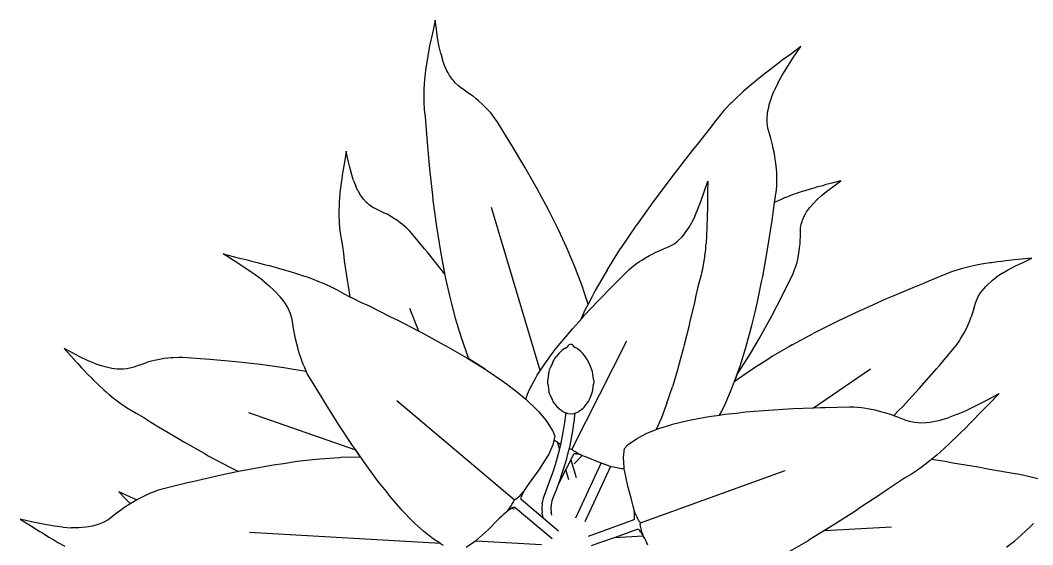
# Model space of a CAD drawing. Header units: metres. Extents: x 244.4 to 340.3, y -4.1 to 64.3.
# Drawn here: x 252.55 to 253.286, y 56.129 to 56.51 of the extents above; entities that cross this region are included whole.
import ezdxf

# ---------------------------------------------------------------- set-up
doc = ezdxf.new("R2010")
doc.units = ezdxf.units.M
doc.layers.add('Edges', color=7, linetype='Continuous')

msp = doc.modelspace()

# ---------------------------------------------------------------- linework, layer by layer
at = {"layer": 'Edges'}
for p, q in [((252.85188, 56.50962), (252.85034, 56.50248)), ((252.8527, 56.50319), (252.85188, 56.50962)), ((252.85034, 56.50248), (252.84909, 56.49702)), ((252.85363, 56.49669), (252.8527, 56.50319)), ((252.84879, 56.49524), (252.84783, 56.49103)), ((252.84909, 56.49702), (252.84879, 56.49524)), ((252.85481, 56.49021), (252.85363, 56.49669)), ((252.84672, 56.48518), (252.84601, 56.48069)), ((252.84733, 56.48796), (252.84672, 56.48518)), ((252.84783, 56.49103), (252.84733, 56.48796)), ((252.85587, 56.48558), (252.85481, 56.49021)), ((252.85587, 56.48558), (252.85721, 56.48095)), ((253.10993, 56.48477), (253.10408, 56.48055)), ((253.11753, 56.49047), (253.10993, 56.48477)), ((253.11277, 56.48345), (253.11753, 56.49047)), ((252.84576, 56.47947), (252.84491, 56.47347)), ((252.84601, 56.48069), (252.84576, 56.47947)), ((252.85844, 56.47753), (252.85721, 56.48095)), ((252.85874, 56.47671), (252.85844, 56.47753)), ((253.10229, 56.47908), (253.0978, 56.47586)), ((253.10408, 56.48055), (253.10229, 56.47908)), ((253.1081, 56.47636), (253.11277, 56.48345)), ((252.84491, 56.47347), (252.8443, 56.46861)), ((252.86044, 56.47295), (252.85874, 56.47671)), ((252.86124, 56.47149), (252.86044, 56.47295)), ((252.86232, 56.4696), (252.86124, 56.47149)), ((253.0918, 56.47125), (253.08734, 56.46762)), ((253.09472, 56.47336), (253.0918, 56.47125)), ((253.0978, 56.47586), (253.09472, 56.47336)), ((253.10372, 56.46917), (253.1081, 56.47636)), ((252.84383, 56.46343), (252.84365, 56.45937)), ((252.84414, 56.46636), (252.84383, 56.46343)), ((252.8443, 56.46861), (252.84414, 56.46636)), ((252.86437, 56.46661), (252.86232, 56.4696)), ((252.86505, 56.46579), (252.86437, 56.46661)), ((252.86656, 56.46407), (252.86505, 56.46579)), ((252.8689, 56.46191), (252.86656, 56.46407)), ((253.08608, 56.46669), (253.08026, 56.46182)), ((253.08734, 56.46762), (253.08608, 56.46669)), ((253.10082, 56.46391), (253.09821, 56.45846)), ((253.10082, 56.46391), (253.10372, 56.46917)), ((252.84357, 56.45838), (252.8435, 56.45356)), ((252.84365, 56.45937), (252.84357, 56.45838)), ((252.87055, 56.46066), (252.8689, 56.46191)), ((252.874, 56.45841), (252.87055, 56.46066)), ((252.874, 56.45841), (252.8791, 56.4547)), ((253.07362, 56.45594), (253.07091, 56.45353)), ((253.07564, 56.45787), (253.07362, 56.45594)), ((253.08026, 56.46182), (253.07564, 56.45787)), ((253.09652, 56.45424), (253.09821, 56.45846)), ((252.8435, 56.45356), (252.84354, 56.45256)), ((252.84354, 56.45256), (252.84361, 56.44896)), ((252.84361, 56.44896), (252.84385, 56.44596)), ((252.88151, 56.45278), (252.8791, 56.4547)), ((252.88329, 56.45121), (252.88151, 56.45278)), ((252.88602, 56.44879), (252.88329, 56.45121)), ((252.88847, 56.44632), (252.88602, 56.44879)), ((253.0665, 56.44919), (253.06248, 56.44495)), ((253.06738, 56.45002), (253.0665, 56.44919)), ((253.07091, 56.45353), (253.06738, 56.45002)), ((253.09417, 56.44635), (253.09462, 56.44836)), ((253.09462, 56.44836), (253.09613, 56.45323)), ((253.09613, 56.45323), (253.09652, 56.45424)), ((252.84385, 56.44596), (252.84394, 56.44452)), ((252.84394, 56.44452), (252.84448, 56.43957)), ((252.8901, 56.44465), (252.88847, 56.44632)), ((252.89196, 56.44255), (252.8901, 56.44465)), ((252.8929, 56.44137), (252.89196, 56.44255)), ((252.89529, 56.43831), (252.8929, 56.44137)), ((253.05885, 56.4408), (253.05664, 56.43796)), ((253.0617, 56.44403), (253.05885, 56.4408)), ((253.06248, 56.44495), (253.0617, 56.44403)), ((253.09313, 56.43933), (253.09363, 56.44374)), ((253.09363, 56.44374), (253.09417, 56.44635)), ((252.84448, 56.43957), (252.84506, 56.4333)), ((252.84506, 56.4333), (252.84555, 56.42716)), ((252.89678, 56.43612), (252.89529, 56.43831)), ((252.90557, 56.42195), (252.89678, 56.43612)), ((253.05557, 56.43664), (253.05208, 56.43191)), ((253.05664, 56.43796), (253.05557, 56.43664)), ((253.0931, 56.43803), (253.09313, 56.43933)), ((253.09314, 56.43524), (253.0931, 56.43803)), ((253.0936, 56.43137), (253.09314, 56.43524)), ((252.84555, 56.42716), (252.84597, 56.42077)), ((253.04763, 56.42609), (253.04323, 56.42056)), ((253.05208, 56.43191), (253.04763, 56.42609)), ((253.09417, 56.42889), (253.0936, 56.43137)), ((253.09564, 56.42406), (253.09417, 56.42889)), ((252.84597, 56.42077), (252.8475, 56.40453)), ((252.90732, 56.41921), (252.90557, 56.42195)), ((252.91707, 56.40287), (252.90732, 56.41921)), ((253.04323, 56.42056), (253.03861, 56.41496)), ((253.09685, 56.41921), (253.09564, 56.42406)), ((253.09752, 56.41662), (253.09685, 56.41921)), ((252.78729, 56.41448), (252.78618, 56.40781)), ((252.78847, 56.40873), (252.78729, 56.41448)), ((253.03861, 56.41496), (253.02731, 56.40035)), ((253.09828, 56.41298), (253.09752, 56.41662)), ((253.09872, 56.41017), (253.09828, 56.41298)), ((252.78618, 56.40781), (252.78525, 56.40273)), ((252.78974, 56.40297), (252.78847, 56.40873)), ((252.8475, 56.40453), (252.84792, 56.39936)), ((253.09941, 56.40586), (253.09872, 56.41017)), ((253.0998, 56.40177), (253.09941, 56.40586)), ((252.78435, 56.39717), (252.78401, 56.39435)), ((252.78506, 56.40108), (252.78435, 56.39717)), ((252.78525, 56.40273), (252.78506, 56.40108)), ((252.79126, 56.39727), (252.78974, 56.40297)), ((252.79254, 56.39325), (252.79126, 56.39727)), ((252.84792, 56.39936), (252.84981, 56.38263)), ((252.92598, 56.38722), (252.91707, 56.40287)), ((253.02731, 56.40035), (253.02369, 56.39582)), ((253.10004, 56.39905), (253.0998, 56.40177)), ((253.10016, 56.39578), (253.10004, 56.39905)), ((252.78356, 56.39178), (252.7831, 56.38766)), ((252.78401, 56.39435), (252.78356, 56.39178)), ((252.79254, 56.39325), (252.7941, 56.38927)), ((252.79549, 56.38636), (252.7941, 56.38927)), ((253.02369, 56.39582), (253.01246, 56.38074)), ((253.04754, 56.3857), (253.04992, 56.39274)), ((253.04992, 56.39274), (253.04974, 56.38458)), ((253.09975, 56.38657), (253.10004, 56.38957)), ((253.10004, 56.38957), (253.10014, 56.39402)), ((253.10014, 56.39402), (253.10016, 56.39578)), ((253.13348, 56.38951), (253.12962, 56.38857)), ((253.13506, 56.39001), (253.13348, 56.38951)), ((253.14008, 56.39123), (253.13506, 56.39001)), ((253.13712, 56.38601), (253.14186, 56.38952)), ((253.14662, 56.39294), (253.14008, 56.39123)), ((253.14186, 56.38952), (253.14662, 56.39294)), ((252.78291, 56.38653), (252.78239, 56.38107)), ((252.7831, 56.38766), (252.78291, 56.38653)), ((252.79583, 56.38567), (252.79549, 56.38636)), ((252.79768, 56.38253), (252.79583, 56.38567)), ((252.79854, 56.38132), (252.79768, 56.38253)), ((252.84981, 56.38263), (252.85018, 56.37908)), ((252.92764, 56.38406), (252.92598, 56.38722)), ((252.9341, 56.37206), (252.92764, 56.38406)), ((253.04511, 56.37875), (253.04754, 56.3857)), ((253.04974, 56.38458), (253.04973, 56.37845)), ((253.09843, 56.37724), (253.09975, 56.38657)), ((253.10808, 56.38152), (253.10561, 56.38058)), ((253.10995, 56.3823), (253.10808, 56.38152)), ((253.11412, 56.38377), (253.10995, 56.3823)), ((253.11933, 56.38553), (253.11412, 56.38377)), ((253.12043, 56.38582), (253.11933, 56.38553)), ((253.12438, 56.38708), (253.12043, 56.38582)), ((253.12691, 56.38772), (253.12438, 56.38708)), ((253.12962, 56.38857), (253.12691, 56.38772)), ((253.12939, 56.37948), (253.13254, 56.3823)), ((253.13254, 56.3823), (253.13712, 56.38601)), ((252.78199, 56.37463), (252.78183, 56.37199)), ((252.78203, 56.37666), (252.78199, 56.37463)), ((252.78239, 56.38107), (252.78203, 56.37666)), ((252.79969, 56.37977), (252.79854, 56.38132)), ((252.80186, 56.37738), (252.79969, 56.37977)), ((252.80256, 56.37673), (252.80186, 56.37738)), ((252.80413, 56.3754), (252.80256, 56.37673)), ((252.80653, 56.37378), (252.80413, 56.3754)), ((252.85018, 56.37908), (252.85254, 56.36153)), ((253.01006, 56.37762), (252.99877, 56.36176)), ((253.01246, 56.38074), (253.01006, 56.37762)), ((253.04251, 56.37201), (253.04511, 56.37875)), ((253.04973, 56.37845), (253.04961, 56.37647)), ((253.04961, 56.37647), (253.04964, 56.37182)), ((253.09709, 56.36781), (253.09843, 56.37724)), ((253.10149, 56.37875), (253.09843, 56.37724)), ((253.10231, 56.37908), (253.10149, 56.37875)), ((253.10561, 56.38058), (253.10231, 56.37908)), ((253.1243, 56.37398), (253.12639, 56.37644)), ((253.12939, 56.37948), (253.12639, 56.37644)), ((252.78185, 56.36837), (252.78182, 56.36748)), ((252.78182, 56.36748), (252.78198, 56.3632)), ((252.78183, 56.37199), (252.78185, 56.36837)), ((252.80821, 56.37289), (252.80653, 56.37378)), ((252.81171, 56.37134), (252.80821, 56.37289)), ((252.81507, 56.36964), (252.81171, 56.37134)), ((252.81688, 56.36873), (252.81507, 56.36964)), ((252.81933, 56.36734), (252.81688, 56.36873)), ((252.82115, 56.36619), (252.81933, 56.36734)), ((252.92818, 56.25523), (252.89268, 56.37357)), ((252.93722, 56.36574), (252.9341, 56.37206)), ((253.04049, 56.36733), (253.03823, 56.36278)), ((253.04049, 56.36733), (253.04251, 56.37201)), ((253.04964, 56.37182), (253.04947, 56.36847)), ((253.04947, 56.36847), (253.0495, 56.36547)), ((253.09665, 56.36418), (253.09709, 56.36781)), ((253.1187, 56.3645), (253.12001, 56.36745)), ((253.12001, 56.36745), (253.12095, 56.36914)), ((253.12095, 56.36914), (253.1217, 56.37041)), ((253.1217, 56.37041), (253.12381, 56.37339)), ((253.12381, 56.37339), (253.1243, 56.37398)), ((252.78198, 56.3632), (252.78206, 56.36232)), ((252.78206, 56.36232), (252.7823, 56.35916)), ((252.82394, 56.36442), (252.82115, 56.36619)), ((252.82644, 56.36259), (252.82394, 56.36442)), ((252.82811, 56.36134), (252.82644, 56.36259)), ((252.83002, 56.35975), (252.82811, 56.36134)), ((252.831, 56.35885), (252.83002, 56.35975)), ((252.85254, 56.36153), (252.85275, 56.35987)), ((252.85275, 56.35987), (252.85565, 56.34171)), ((252.94144, 56.35738), (252.93722, 56.36574)), ((252.9977, 56.3603), (252.98659, 56.34381)), ((252.99877, 56.36176), (252.9977, 56.3603)), ((253.03588, 56.3587), (253.03633, 56.35947)), ((253.03633, 56.35947), (253.03823, 56.36278)), ((253.04928, 56.35936), (253.04893, 56.35308)), ((253.0495, 56.36547), (253.04927, 56.36066)), ((253.04927, 56.36066), (253.04928, 56.35936)), ((253.09333, 56.3431), (253.09665, 56.36418)), ((253.11733, 56.35877), (253.11783, 56.36162)), ((253.11783, 56.36162), (253.1184, 56.36359)), ((253.1184, 56.36359), (253.1187, 56.3645)), ((252.7823, 56.35916), (252.78268, 56.35655)), ((252.78268, 56.35655), (252.78283, 56.3553)), ((252.78283, 56.3553), (252.78358, 56.35101)), ((252.83346, 56.35651), (252.831, 56.35885)), ((252.83501, 56.3548), (252.83346, 56.35651)), ((252.84419, 56.34367), (252.83501, 56.3548)), ((252.94578, 56.3479), (252.94144, 56.35738)), ((253.02851, 56.34966), (253.03105, 56.35223)), ((253.03105, 56.35223), (253.03245, 56.35389)), ((253.03245, 56.35389), (253.03351, 56.35522)), ((253.03351, 56.35522), (253.03588, 56.3587)), ((253.04893, 56.35308), (253.04863, 56.3481)), ((253.11703, 56.34928), (253.11721, 56.35304)), ((253.1172, 56.35686), (253.11733, 56.35877)), ((253.11721, 56.35304), (253.1172, 56.35686)), ((252.78358, 56.35101), (252.78442, 56.34561)), ((252.78442, 56.34561), (252.78516, 56.34033)), ((252.94801, 56.34314), (252.94578, 56.3479)), ((253.01774, 56.34363), (253.02146, 56.34508)), ((253.02146, 56.34508), (253.02329, 56.34596)), ((253.02329, 56.34596), (253.02593, 56.34761)), ((253.02593, 56.34761), (253.0277, 56.34898)), ((253.0277, 56.34898), (253.02851, 56.34966)), ((253.04837, 56.34582), (253.04815, 56.34288)), ((253.04863, 56.3481), (253.04837, 56.34582)), ((253.11668, 56.34445), (253.11694, 56.34725)), ((253.11694, 56.34725), (253.11703, 56.34928)), ((252.70572, 56.335), (252.69771, 56.34)), ((252.69771, 56.34), (252.70774, 56.33739)), ((252.70774, 56.33739), (252.71532, 56.33559)), ((252.78516, 56.34033), (252.78583, 56.33484)), ((252.84602, 56.34153), (252.84419, 56.34367)), ((252.85621, 56.3287), (252.84602, 56.34153)), ((252.85565, 56.34171), (252.85886, 56.32465)), ((252.85565, 56.34171), (252.85872, 56.3254)), ((252.95328, 56.33056), (252.94801, 56.34314)), ((252.97675, 56.3282), (252.98659, 56.34381)), ((253.00468, 56.33722), (253.00765, 56.33882)), ((253.00765, 56.33882), (253.0096, 56.33989)), ((253.0096, 56.33989), (253.01222, 56.34118)), ((253.01222, 56.34118), (253.01414, 56.34201)), ((253.01414, 56.34201), (253.01774, 56.34363)), ((253.04753, 56.33791), (253.04681, 56.33327)), ((253.04762, 56.33887), (253.04753, 56.33791)), ((253.04815, 56.34288), (253.04762, 56.33887)), ((253.08985, 56.32352), (253.09333, 56.3431)), ((253.11524, 56.33601), (253.11589, 56.33905)), ((253.11589, 56.33905), (253.11637, 56.34232)), ((253.11637, 56.34232), (253.11668, 56.34445)), ((252.71359, 56.32997), (252.70572, 56.335)), ((252.72117, 56.32478), (252.71359, 56.32997)), ((252.71532, 56.33559), (252.71773, 56.33487)), ((252.71773, 56.33487), (252.72348, 56.33355)), ((252.72348, 56.33355), (252.72757, 56.33236)), ((252.72757, 56.33236), (252.7313, 56.33151)), ((252.7313, 56.33151), (252.73717, 56.32982)), ((252.78583, 56.33484), (252.78798, 56.32096)), ((252.9538, 56.32934), (252.95328, 56.33056)), ((252.99286, 56.32865), (252.99452, 56.33016)), ((252.99452, 56.33016), (252.99818, 56.33302)), ((252.99818, 56.33302), (253.00022, 56.33444)), ((253.00022, 56.33444), (253.00199, 56.33554)), ((253.00199, 56.33554), (253.00468, 56.33722)), ((253.04661, 56.33232), (253.04599, 56.32896)), ((253.04681, 56.33327), (253.04661, 56.33232)), ((253.11256, 56.32712), (253.11369, 56.33033)), ((253.11369, 56.33033), (253.11411, 56.33159)), ((253.11411, 56.33159), (253.11479, 56.33399)), ((253.11479, 56.33399), (253.11524, 56.33601)), ((253.23892, 56.33042), (253.235, 56.32937)), ((253.24181, 56.33102), (253.23892, 56.33042)), ((253.244, 56.33156), (253.24181, 56.33102)), ((253.24882, 56.33245), (253.244, 56.33156)), ((253.25478, 56.33346), (253.24882, 56.33245)), ((253.25603, 56.3336), (253.25478, 56.33346)), ((253.26052, 56.33429), (253.25603, 56.3336)), ((253.26336, 56.33455), (253.26052, 56.33429)), ((253.26643, 56.335), (253.26336, 56.33455)), ((253.27073, 56.33537), (253.26643, 56.335)), ((253.26777, 56.32811), (253.27359, 56.3312)), ((253.27252, 56.33563), (253.27073, 56.33537)), ((253.2781, 56.3361), (253.27252, 56.33563)), ((253.27359, 56.3312), (253.27949, 56.33406)), ((253.28537, 56.3368), (253.2781, 56.3361)), ((253.27949, 56.33406), (253.28537, 56.3368)), ((252.72636, 56.32093), (252.72117, 56.32478)), ((252.73717, 56.32982), (252.73878, 56.32945)), ((252.73878, 56.32945), (252.74644, 56.32719)), ((252.74644, 56.32719), (252.75251, 56.32536)), ((252.75251, 56.32536), (252.75525, 56.32437)), ((252.75525, 56.32437), (252.75881, 56.32325)), ((252.75881, 56.32325), (252.76362, 56.32142)), ((252.85872, 56.3254), (252.85621, 56.3287)), ((252.85886, 56.32465), (252.85945, 56.322)), ((252.95878, 56.3161), (252.9538, 56.32934)), ((252.97532, 56.3257), (252.96812, 56.31332)), ((252.97675, 56.3282), (252.97532, 56.3257)), ((252.98293, 56.31869), (252.99286, 56.32865)), ((253.045, 56.3249), (253.04379, 56.32049)), ((253.04529, 56.3262), (253.045, 56.3249)), ((253.04599, 56.32896), (253.04529, 56.3262)), ((253.08901, 56.31968), (253.08985, 56.32352)), ((253.10522, 56.31209), (253.11163, 56.32502)), ((253.11163, 56.32502), (253.11256, 56.32712)), ((253.22094, 56.32457), (253.21639, 56.32256)), ((253.22229, 56.32509), (253.22094, 56.32457)), ((253.22507, 56.32623), (253.22229, 56.32509)), ((253.22848, 56.3274), (253.22507, 56.32623)), ((253.22942, 56.32774), (253.22848, 56.3274)), ((253.23403, 56.32913), (253.22942, 56.32774)), ((253.235, 56.32937), (253.23403, 56.32913)), ((253.2568, 56.32079), (253.25968, 56.32301)), ((253.26368, 56.32569), (253.25968, 56.32301)), ((253.26368, 56.32569), (253.26777, 56.32811)), ((252.72636, 56.32093), (252.73133, 56.3168)), ((252.73486, 56.31349), (252.73133, 56.3168)), ((252.76362, 56.32142), (252.76478, 56.32103)), ((252.76478, 56.32103), (252.77031, 56.31879)), ((252.77031, 56.31879), (252.77142, 56.31826)), ((252.77142, 56.31826), (252.77539, 56.31651)), ((252.77539, 56.31651), (252.7786, 56.31484)), ((252.78798, 56.32096), (252.7886, 56.31655)), ((252.7886, 56.31655), (252.78996, 56.30885)), ((252.85945, 56.322), (252.86242, 56.30856)), ((252.95955, 56.31374), (252.95878, 56.3161)), ((252.97014, 56.30571), (252.981, 56.31685)), ((252.981, 56.31685), (252.98293, 56.31869)), ((253.04379, 56.32049), (253.04241, 56.31503)), ((253.08609, 56.30516), (253.08901, 56.31968)), ((253.19894, 56.31542), (253.18393, 56.30903)), ((253.20489, 56.31776), (253.19894, 56.31542)), ((253.21059, 56.32009), (253.20489, 56.31776)), ((253.21639, 56.32256), (253.21059, 56.32009)), ((253.25042, 56.31469), (253.25189, 56.31629)), ((253.25189, 56.31629), (253.25304, 56.3175)), ((253.25304, 56.3175), (253.25611, 56.32026)), ((253.25611, 56.32026), (253.2568, 56.32079)), ((252.73568, 56.31271), (252.73486, 56.31349)), ((252.73928, 56.30875), (252.73568, 56.31271)), ((252.74062, 56.30706), (252.73928, 56.30875)), ((252.7786, 56.31484), (252.78012, 56.3141)), ((252.78012, 56.3141), (252.78522, 56.31131)), ((252.78522, 56.31131), (252.78996, 56.30885)), ((252.78996, 56.30885), (252.79156, 56.30801)), ((252.79156, 56.30801), (252.79764, 56.30504)), ((252.86242, 56.30856), (252.86369, 56.30368)), ((252.96293, 56.30344), (252.95955, 56.31374)), ((252.96569, 56.30868), (252.96293, 56.30344)), ((252.96812, 56.31332), (252.96569, 56.30868)), ((253.04123, 56.30983), (253.04016, 56.30456)), ((253.04241, 56.31503), (253.04123, 56.30983)), ((253.09646, 56.295), (253.10402, 56.30955)), ((253.10402, 56.30955), (253.10522, 56.31209)), ((253.18393, 56.30903), (253.17913, 56.30705)), ((253.24509, 56.30608), (253.24645, 56.30897)), ((253.24645, 56.30897), (253.24762, 56.31093)), ((253.24762, 56.31093), (253.24819, 56.31182)), ((253.24819, 56.31182), (253.25042, 56.31469)), ((252.74227, 56.30484), (252.74062, 56.30706)), ((252.7447, 56.30095), (252.74227, 56.30484)), ((252.7453, 56.29975), (252.7447, 56.30095)), ((252.79764, 56.30504), (252.80384, 56.30218)), ((252.80384, 56.30218), (252.81936, 56.29439)), ((252.86369, 56.30368), (252.86635, 56.29342)), ((252.96038, 56.29539), (252.97014, 56.30571)), ((252.96293, 56.30344), (252.96067, 56.29913)), ((253.04016, 56.30456), (253.037, 56.29126)), ((253.08427, 56.29775), (253.08609, 56.30516)), ((253.17913, 56.30705), (253.16377, 56.30016)), ((253.24331, 56.30015), (253.24441, 56.30413)), ((253.24441, 56.30413), (253.24509, 56.30608)), ((252.74648, 56.29717), (252.7453, 56.29975)), ((252.74774, 56.29342), (252.74648, 56.29717)), ((252.7483, 56.2909), (252.74774, 56.29342)), ((252.81936, 56.29439), (252.8242, 56.29209)), ((252.84006, 56.28384), (252.83342, 56.30025)), ((252.86635, 56.29342), (252.87064, 56.2792)), ((252.95159, 56.28563), (252.95855, 56.29327)), ((252.96067, 56.29913), (252.95733, 56.29194)), ((252.95855, 56.29327), (252.96038, 56.29539)), ((253.08203, 56.28801), (253.08427, 56.29775)), ((253.08906, 56.28149), (253.09646, 56.295)), ((253.16049, 56.29873), (253.14449, 56.29114)), ((253.16377, 56.30016), (253.16049, 56.29873)), ((253.24023, 56.29129), (253.24133, 56.29417)), ((253.24331, 56.30015), (253.24133, 56.29417)), ((252.74901, 56.28588), (252.7483, 56.2909)), ((252.74996, 56.28095), (252.74901, 56.28588)), ((252.8242, 56.29209), (252.83959, 56.28407)), ((253.03612, 56.28713), (253.03276, 56.27389)), ((253.037, 56.29126), (253.03612, 56.28713)), ((253.07906, 56.27733), (253.08203, 56.28801)), ((253.14298, 56.29044), (253.12656, 56.28216)), ((253.14449, 56.29114), (253.14298, 56.29044)), ((253.2362, 56.2827), (253.2378, 56.28578)), ((253.2378, 56.28578), (253.23928, 56.28912)), ((253.23928, 56.28912), (253.24023, 56.29129)), ((252.75043, 56.27834), (252.74996, 56.28095)), ((252.83959, 56.28407), (252.84006, 56.28384)), ((252.84006, 56.28384), (252.84278, 56.28249)), ((252.84278, 56.28249), (252.85822, 56.27406)), ((252.87064, 56.2792), (252.87378, 56.27022)), ((252.94376, 56.27641), (252.94821, 56.28154)), ((252.94821, 56.28154), (252.95159, 56.28563)), ((253.08167, 56.26887), (253.08749, 56.27888)), ((253.08749, 56.27888), (253.08906, 56.28149)), ((253.11128, 56.27392), (253.12656, 56.28216)), ((253.23366, 56.27823), (253.2351, 56.28064)), ((253.2351, 56.28064), (253.2362, 56.2827)), ((252.58797, 56.26829), (252.58228, 56.2714)), ((252.58228, 56.2714), (252.58716, 56.26596)), ((252.75125, 56.27473), (252.75043, 56.27834)), ((252.752, 56.272), (252.75125, 56.27473)), ((252.75311, 56.26787), (252.752, 56.272)), ((252.85822, 56.27406), (252.85964, 56.27332)), ((252.85964, 56.27332), (252.87483, 56.26455)), ((252.93915, 56.27049), (252.94376, 56.27641)), ((252.94579, 56.27122), (252.9439, 56.26981)), ((252.94579, 56.27122), (252.94641, 56.27161)), ((252.94641, 56.27161), (252.94709, 56.27191)), ((252.94754, 56.27212), (252.94703, 56.27169)), ((252.94709, 56.27191), (252.94754, 56.27212)), ((252.94754, 56.27212), (252.94756, 56.27213)), ((252.94756, 56.27213), (252.9476, 56.27217)), ((252.9476, 56.27217), (252.94812, 56.27271)), ((252.9476, 56.27217), (252.94773, 56.27222)), ((252.94773, 56.27222), (252.94762, 56.27208)), ((252.94777, 56.27227), (252.94773, 56.27222)), ((252.94812, 56.27271), (252.94777, 56.27227)), ((252.94777, 56.27227), (252.948, 56.27242)), ((252.94812, 56.27271), (252.94819, 56.2728)), ((252.94819, 56.2728), (252.94869, 56.27356)), ((252.94858, 56.2733), (252.94819, 56.2728)), ((252.94869, 56.27356), (252.949, 56.27395)), ((252.949, 56.27395), (252.94939, 56.27424)), ((252.94939, 56.27424), (252.94985, 56.27443)), ((252.94985, 56.27443), (252.95034, 56.27449)), ((252.95034, 56.27449), (252.95084, 56.27443)), ((252.95084, 56.27443), (252.9513, 56.27424)), ((252.9513, 56.27424), (252.95169, 56.27395)), ((252.95131, 56.19833), (252.9911, 56.27676)), ((252.95169, 56.27395), (252.952, 56.27356)), ((252.9525, 56.2728), (252.952, 56.27356)), ((252.95257, 56.27271), (252.9525, 56.2728)), ((252.95309, 56.27217), (252.95257, 56.27271)), ((252.95292, 56.27227), (252.95257, 56.27271)), ((252.95292, 56.27227), (252.95269, 56.27242)), ((252.95296, 56.27222), (252.95292, 56.27227)), ((252.95307, 56.27208), (252.95296, 56.27222)), ((252.95309, 56.27217), (252.95296, 56.27222)), ((252.95313, 56.27213), (252.95309, 56.27217)), ((252.95315, 56.27212), (252.95313, 56.27213)), ((252.9536, 56.27191), (252.95315, 56.27212)), ((252.95366, 56.27169), (252.95315, 56.27212)), ((252.95428, 56.27161), (252.9536, 56.27191)), ((252.9549, 56.27122), (252.95428, 56.27161)), ((252.95679, 56.26981), (252.9549, 56.27122)), ((253.03213, 56.27116), (253.02847, 56.2578)), ((253.03276, 56.27389), (253.03213, 56.27116)), ((253.07335, 56.25848), (253.07765, 56.27202)), ((253.07765, 56.27202), (253.07906, 56.27733)), ((253.10893, 56.27254), (253.09704, 56.26563)), ((253.11128, 56.27392), (253.10893, 56.27254)), ((253.21818, 56.259), (253.229, 56.27168)), ((253.229, 56.27168), (253.23064, 56.27376)), ((253.23064, 56.27376), (253.23283, 56.27697)), ((253.23283, 56.27697), (253.23366, 56.27823)), ((252.58716, 56.26596), (252.59085, 56.26175)), ((252.59378, 56.26524), (252.58797, 56.26829)), ((252.59972, 56.26239), (252.59378, 56.26524)), ((252.65501, 56.26393), (252.65158, 56.26339)), ((252.65732, 56.26426), (252.65501, 56.26393)), ((252.66011, 56.26454), (252.65732, 56.26426)), ((252.66162, 56.26461), (252.66011, 56.26454)), ((252.6655, 56.26475), (252.66162, 56.26461)), ((252.66815, 56.26467), (252.6655, 56.26475)), ((252.68478, 56.26348), (252.66815, 56.26467)), ((252.75441, 56.26405), (252.75311, 56.26787)), ((252.75525, 56.26155), (252.75441, 56.26405)), ((252.87378, 56.27022), (252.87531, 56.2659)), ((252.87483, 56.26455), (252.88829, 56.25621)), ((252.87531, 56.2659), (252.87619, 56.2637)), ((252.88829, 56.25621), (252.87619, 56.2637)), ((252.93143, 56.26013), (252.93687, 56.26769)), ((252.93687, 56.26769), (252.93915, 56.27049)), ((252.93819, 56.26305), (252.93889, 56.26413)), ((252.93889, 56.26413), (252.93966, 56.26516)), ((252.94162, 56.26765), (252.93966, 56.26516)), ((252.94162, 56.26765), (252.94232, 56.26844)), ((252.94232, 56.26844), (252.94307, 56.26916)), ((252.94307, 56.26916), (252.9439, 56.26981)), ((252.95761, 56.26916), (252.95679, 56.26981)), ((252.95837, 56.26844), (252.95761, 56.26916)), ((252.95907, 56.26765), (252.95837, 56.26844)), ((252.96103, 56.26516), (252.95907, 56.26765)), ((252.9618, 56.26413), (252.96103, 56.26516)), ((252.9625, 56.26305), (252.9618, 56.26413)), ((253.07427, 56.25712), (253.07845, 56.26384)), ((253.07845, 56.26384), (253.08167, 56.26887)), ((253.09704, 56.26563), (253.09278, 56.26293)), ((252.59085, 56.26175), (252.59212, 56.26047)), ((252.59212, 56.26047), (252.59497, 56.25722)), ((252.59497, 56.25722), (252.59715, 56.25501)), ((252.60409, 56.26053), (252.59972, 56.26239)), ((252.60409, 56.26053), (252.60862, 56.25891)), ((252.61212, 56.2579), (252.60862, 56.25891)), ((252.61296, 56.25766), (252.61212, 56.2579)), ((252.617, 56.25683), (252.61296, 56.25766)), ((252.61865, 56.25662), (252.617, 56.25683)), ((252.62082, 56.25638), (252.61865, 56.25662)), ((252.62445, 56.2563), (252.62082, 56.25638)), ((252.6255, 56.25636), (252.62445, 56.2563)), ((252.62778, 56.25658), (252.6255, 56.25636)), ((252.63091, 56.2572), (252.62778, 56.25658)), ((252.63289, 56.25782), (252.63091, 56.2572)), ((252.63674, 56.25929), (252.63289, 56.25782)), ((252.63674, 56.25929), (252.64273, 56.26125)), ((252.6457, 56.26207), (252.64273, 56.26125)), ((252.64801, 56.26259), (252.6457, 56.26207)), ((252.65158, 56.26339), (252.64801, 56.26259)), ((252.68803, 56.2633), (252.68478, 56.26348)), ((252.70698, 56.26161), (252.68803, 56.2633)), ((252.72488, 56.25965), (252.70698, 56.26161)), ((252.72841, 56.25914), (252.72488, 56.25965)), ((252.74192, 56.25734), (252.72841, 56.25914)), ((252.74887, 56.25616), (252.74192, 56.25734)), ((252.75641, 56.25861), (252.75525, 56.26155)), ((252.75641, 56.25861), (252.75822, 56.25466)), ((252.92597, 56.25182), (252.93092, 56.25944)), ((252.93092, 56.25944), (252.93143, 56.26013)), ((252.935, 56.25578), (252.93551, 56.25713)), ((252.93704, 56.26074), (252.93551, 56.25713)), ((252.93704, 56.26074), (252.93758, 56.26192)), ((252.93758, 56.26192), (252.93819, 56.26305)), ((252.96311, 56.26192), (252.9625, 56.26305)), ((252.96365, 56.26074), (252.96311, 56.26192)), ((252.96518, 56.25713), (252.96365, 56.26074)), ((252.96569, 56.25578), (252.96518, 56.25713)), ((253.02816, 56.25658), (253.02419, 56.24335)), ((253.02847, 56.2578), (253.02816, 56.25658)), ((253.06799, 56.24365), (253.07295, 56.25718)), ((253.0714, 56.25296), (253.07295, 56.25718)), ((253.0714, 56.25296), (253.07427, 56.25712)), ((253.08381, 56.25729), (253.07157, 56.24887)), ((253.07295, 56.25718), (253.07335, 56.25848)), ((253.09278, 56.26293), (253.08381, 56.25729)), ((253.1268, 56.22824), (253.16817, 56.25657)), ((253.20349, 56.24223), (253.2161, 56.25649)), ((253.2161, 56.25649), (253.21818, 56.259)), ((252.59715, 56.25501), (252.59905, 56.25289)), ((252.59905, 56.25289), (252.60227, 56.24968)), ((252.60227, 56.24968), (252.60312, 56.24876)), ((252.75812, 56.25468), (252.74887, 56.25616)), ((252.75822, 56.25466), (252.75812, 56.25468)), ((252.75887, 56.25324), (252.75822, 56.25466)), ((252.76026, 56.25075), (252.75887, 56.25324)), ((252.76966, 56.23558), (252.76026, 56.25075)), ((252.88829, 56.25621), (252.89033, 56.25481)), ((252.89033, 56.25481), (252.90019, 56.24816)), ((252.92198, 56.24473), (252.92519, 56.25043)), ((252.92519, 56.25043), (252.92597, 56.25182)), ((252.93426, 56.25301), (252.93369, 56.2488)), ((252.93426, 56.25301), (252.93458, 56.25441)), ((252.93458, 56.25441), (252.935, 56.25578)), ((252.96611, 56.25441), (252.96569, 56.25578)), ((252.96643, 56.25301), (252.96611, 56.25441)), ((252.967, 56.2488), (252.96643, 56.25301)), ((253.06927, 56.24714), (253.0714, 56.25296)), ((252.60312, 56.24876), (252.60748, 56.24456)), ((252.60748, 56.24456), (252.61105, 56.24121)), ((252.90019, 56.24816), (252.90366, 56.24554)), ((252.90366, 56.24554), (252.91058, 56.24038)), ((252.92044, 56.24141), (252.92198, 56.24473)), ((252.93361, 56.24704), (252.93369, 56.2488)), ((252.93376, 56.24528), (252.93361, 56.24704)), ((252.93376, 56.24528), (252.93432, 56.2411)), ((252.96637, 56.2411), (252.96693, 56.24528)), ((252.96708, 56.24704), (252.96693, 56.24528)), ((252.967, 56.2488), (252.96708, 56.24704)), ((253.02024, 56.23152), (253.02419, 56.24335)), ((253.06699, 56.24132), (253.06799, 56.24365)), ((253.07157, 56.24887), (253.06927, 56.24714)), ((253.19129, 56.22899), (253.20349, 56.24223)), ((252.61105, 56.24121), (252.61278, 56.23976)), ((252.61278, 56.23976), (252.61498, 56.23779)), ((252.61498, 56.23779), (252.61816, 56.23526)), ((252.61816, 56.23526), (252.61892, 56.23463)), ((252.61892, 56.23463), (252.62278, 56.23174)), ((252.77137, 56.23264), (252.76966, 56.23558)), ((252.91058, 56.24038), (252.91761, 56.23439)), ((252.91761, 56.23439), (252.9189, 56.23805)), ((252.91761, 56.23439), (252.91947, 56.23281)), ((252.9189, 56.23805), (252.92044, 56.24141)), ((252.93467, 56.23943), (252.93432, 56.2411)), ((252.93523, 56.23783), (252.93467, 56.23943)), ((252.93523, 56.23783), (252.93679, 56.23415)), ((252.96389, 56.23415), (252.96546, 56.23783)), ((252.96546, 56.23783), (252.96602, 56.23943)), ((252.96602, 56.23943), (252.96637, 56.2411)), ((253.06273, 56.23133), (253.06699, 56.24132)), ((253.2532, 56.23413), (253.26155, 56.23857)), ((253.26155, 56.23857), (253.25426, 56.23119)), ((252.62278, 56.23174), (252.62361, 56.23118)), ((252.62361, 56.23118), (252.62657, 56.22913)), ((252.62657, 56.22913), (252.62914, 56.22757)), ((252.62914, 56.22757), (252.63036, 56.2268)), ((252.78197, 56.21597), (252.77137, 56.23264)), ((252.90918, 56.16132), (252.82387, 56.23341)), ((252.91947, 56.23281), (252.92464, 56.22773)), ((252.92464, 56.22773), (252.92691, 56.22545)), ((252.93748, 56.23279), (252.93679, 56.23415)), ((252.93836, 56.23155), (252.93748, 56.23279)), ((252.93836, 56.23155), (252.94056, 56.22875)), ((252.94142, 56.22787), (252.94056, 56.22875)), ((252.94142, 56.22787), (252.94404, 56.22592)), ((252.95665, 56.22592), (252.95926, 56.22787)), ((252.95926, 56.22787), (252.96013, 56.22875)), ((252.96013, 56.22875), (252.96233, 56.23155)), ((252.96233, 56.23155), (252.96321, 56.23279)), ((252.96321, 56.23279), (252.96389, 56.23415)), ((253.01953, 56.22971), (253.01623, 56.22095)), ((253.02024, 56.23152), (253.01953, 56.22971)), ((253.06002, 56.2259), (253.06273, 56.23133)), ((253.09399, 56.22657), (253.112, 56.22761)), ((253.112, 56.22761), (253.1268, 56.22824)), ((253.1268, 56.22824), (253.13174, 56.22845)), ((253.13174, 56.22845), (253.13513, 56.22847)), ((253.13513, 56.22847), (253.15298, 56.22903)), ((253.15298, 56.22903), (253.15583, 56.22898)), ((253.15583, 56.22898), (253.16171, 56.22843)), ((253.16171, 56.22843), (253.16483, 56.22797)), ((253.16483, 56.22797), (253.16742, 56.22744)), ((253.16742, 56.22744), (253.17137, 56.22666)), ((253.18879, 56.22645), (253.19129, 56.22899)), ((253.23663, 56.22586), (253.24491, 56.22983)), ((253.24491, 56.22983), (253.2532, 56.23413)), ((253.25426, 56.23119), (253.24892, 56.22553)), ((252.63036, 56.2268), (252.63468, 56.22432)), ((252.63468, 56.22432), (252.6401, 56.22112)), ((252.6401, 56.22112), (252.64536, 56.21792)), ((252.79426, 56.19756), (252.71641, 56.22467)), ((252.92691, 56.22545), (252.9322, 56.21919)), ((252.94476, 56.22542), (252.94404, 56.22592)), ((252.94476, 56.22542), (252.94667, 56.22465)), ((252.94651, 56.22292), (252.94586, 56.21763)), ((252.94667, 56.22465), (252.94651, 56.22292)), ((252.94669, 56.22485), (252.94667, 56.22465)), ((252.94667, 56.22465), (252.94745, 56.22433)), ((252.94788, 56.22419), (252.94745, 56.22433)), ((252.94788, 56.22419), (252.95034, 56.22387)), ((252.95034, 56.22387), (252.95281, 56.22419)), ((252.95318, 56.22286), (252.95253, 56.21756)), ((252.95281, 56.22419), (252.95324, 56.22433)), ((252.95332, 56.22436), (252.95318, 56.22286)), ((252.95324, 56.22433), (252.95332, 56.22436)), ((252.95332, 56.22436), (252.95593, 56.22542)), ((252.95593, 56.22542), (252.95665, 56.22592)), ((253.01623, 56.22095), (253.01484, 56.21781)), ((253.03652, 56.2192), (253.04814, 56.22145)), ((253.04814, 56.22145), (253.05268, 56.22205)), ((253.05268, 56.22205), (253.05854, 56.22296)), ((253.05854, 56.22296), (253.06002, 56.2259)), ((253.05854, 56.22296), (253.0621, 56.22351)), ((253.0621, 56.22351), (253.07068, 56.22438)), ((253.07068, 56.22438), (253.07737, 56.22521)), ((253.07737, 56.22521), (253.09045, 56.22622)), ((253.09045, 56.22622), (253.09399, 56.22657)), ((253.17137, 56.22666), (253.17551, 56.22555)), ((253.17551, 56.22555), (253.17825, 56.22484)), ((253.17825, 56.22484), (253.18178, 56.22375)), ((253.18178, 56.22375), (253.18428, 56.22284)), ((253.18428, 56.22284), (253.18902, 56.2212)), ((253.18505, 56.22258), (253.18879, 56.22645)), ((253.18505, 56.22258), (253.18902, 56.2212)), ((253.18902, 56.2212), (253.19372, 56.21931)), ((253.21892, 56.21933), (253.22001, 56.21965)), ((253.22001, 56.21965), (253.22464, 56.22105)), ((253.2307, 56.2233), (253.22464, 56.22105)), ((253.2307, 56.2233), (253.23663, 56.22586)), ((253.24708, 56.2238), (253.24307, 56.21948)), ((253.24892, 56.22553), (253.24708, 56.2238)), ((252.64536, 56.21792), (252.65078, 56.21451)), ((252.65078, 56.21451), (252.66484, 56.20623)), ((252.79187, 56.2009), (252.78197, 56.21597)), ((252.9322, 56.21919), (252.93328, 56.21772)), ((252.93328, 56.21772), (252.93745, 56.21131)), ((252.94518, 56.21319), (252.94424, 56.20791)), ((252.94586, 56.21763), (252.94518, 56.21319)), ((252.95241, 56.21672), (252.95162, 56.21142)), ((252.95253, 56.21756), (252.95241, 56.21672)), ((253.01006, 56.21147), (253.01438, 56.21319)), ((253.01484, 56.21781), (253.01251, 56.21245)), ((253.01438, 56.21319), (253.02231, 56.21567)), ((253.02231, 56.21567), (253.02424, 56.21628)), ((253.02424, 56.21628), (253.03545, 56.21901)), ((253.03545, 56.21901), (253.03652, 56.2192)), ((253.19372, 56.21931), (253.19618, 56.21853)), ((253.19618, 56.21853), (253.20006, 56.21775)), ((253.20006, 56.21775), (253.20289, 56.21748)), ((253.20289, 56.21748), (253.20423, 56.2174)), ((253.20423, 56.2174), (253.20882, 56.21756)), ((253.20882, 56.21756), (253.21156, 56.21788)), ((253.21156, 56.21788), (253.2137, 56.21819)), ((253.2137, 56.21819), (253.21892, 56.21933)), ((253.2374, 56.21373), (253.233, 56.20948)), ((253.23999, 56.21653), (253.2374, 56.21373)), ((253.24307, 56.21948), (253.23999, 56.21653)), ((252.66484, 56.20623), (252.66927, 56.20354)), ((252.93745, 56.21131), (252.93768, 56.2108)), ((252.93768, 56.2108), (252.93875, 56.2077)), ((252.93875, 56.2077), (252.93811, 56.20471)), ((252.94424, 56.20791), (252.94315, 56.20264)), ((252.95067, 56.20613), (252.94958, 56.20084)), ((252.95162, 56.21142), (252.95067, 56.20613)), ((252.99198, 56.20152), (252.99822, 56.2058)), ((252.99822, 56.2058), (252.99979, 56.20666)), ((252.99979, 56.20666), (253.00571, 56.2097)), ((253.00571, 56.2097), (253.01006, 56.21147)), ((253.23187, 56.20828), (253.22608, 56.20277)), ((253.233, 56.20948), (253.23187, 56.20828)), ((252.66927, 56.20354), (252.68394, 56.19526)), ((252.79395, 56.19801), (252.79187, 56.2009)), ((252.80136, 56.18718), (252.79395, 56.19801)), ((252.79771, 56.19251), (252.79426, 56.19756)), ((252.93741, 56.20145), (252.93436, 56.19465)), ((252.93811, 56.20471), (252.93741, 56.20145)), ((252.93921, 56.20403), (252.93811, 56.20471)), ((252.94049, 56.20321), (252.93921, 56.20403)), ((252.9417, 56.2024), (252.94049, 56.20321)), ((252.94222, 56.19868), (252.94095, 56.2029)), ((252.9428, 56.20162), (252.9417, 56.2024)), ((252.94315, 56.20264), (252.94191, 56.19736)), ((252.94227, 56.19852), (252.94222, 56.19868)), ((252.9429, 56.20155), (252.9428, 56.20162)), ((252.94297, 56.2015), (252.9429, 56.20155)), ((252.94322, 56.20131), (252.94309, 56.20141)), ((252.9491, 56.19867), (252.94834, 56.19555)), ((252.94894, 56.19873), (252.9491, 56.19867)), ((252.94958, 56.20084), (252.9491, 56.19867)), ((252.9491, 56.19867), (252.94969, 56.19851)), ((252.94969, 56.19851), (252.95021, 56.19839)), ((252.95021, 56.19839), (252.95065, 56.19832)), ((252.95065, 56.19832), (252.95102, 56.1983)), ((252.95102, 56.1983), (252.95131, 56.19833)), ((252.95136, 56.19813), (252.95131, 56.19833)), ((252.95153, 56.19787), (252.95136, 56.19813)), ((252.95181, 56.19756), (252.95153, 56.19787)), ((252.95221, 56.19721), (252.95181, 56.19756)), ((252.98858, 56.19226), (252.9895, 56.19858)), ((252.9895, 56.19858), (252.99159, 56.20111)), ((252.99159, 56.20111), (252.99198, 56.20152)), ((253.22147, 56.19843), (253.21924, 56.19655)), ((253.22608, 56.20277), (253.22147, 56.19843)), ((252.68394, 56.19526), (252.68703, 56.19347)), ((252.68703, 56.19347), (252.70263, 56.1851)), ((252.76264, 56.19035), (252.75161, 56.18916)), ((252.76808, 56.19101), (252.76264, 56.19035)), ((252.78226, 56.19201), (252.76808, 56.19101)), ((252.78362, 56.19213), (252.78226, 56.19201)), ((252.79771, 56.19251), (252.78362, 56.19213)), ((252.9335, 56.193), (252.92714, 56.18308)), ((252.93436, 56.19465), (252.9335, 56.193)), ((252.94053, 56.19209), (252.939, 56.18682)), ((252.94191, 56.19736), (252.94053, 56.19209)), ((252.94127, 56.17237), (252.95249, 56.19446)), ((252.94695, 56.19026), (252.94542, 56.18498)), ((252.94834, 56.19555), (252.94695, 56.19026)), ((252.94869, 56.19658), (252.94871, 56.19653)), ((252.9505, 56.19054), (252.95439, 56.17759)), ((252.95271, 56.19683), (252.95221, 56.19721)), ((252.95249, 56.19446), (252.95258, 56.19454)), ((252.95295, 56.19471), (252.95258, 56.19454)), ((252.95329, 56.19642), (252.95271, 56.19683)), ((252.95867, 56.19363), (252.95278, 56.1875)), ((252.95345, 56.19477), (252.95295, 56.19471)), ((252.95396, 56.19598), (252.95329, 56.19642)), ((252.9541, 56.19475), (252.95345, 56.19477)), ((252.95469, 56.19554), (252.95396, 56.19598)), ((252.95488, 56.19465), (252.9541, 56.19475)), ((252.95547, 56.1951), (252.95469, 56.19554)), ((252.95578, 56.19447), (252.95488, 56.19465)), ((252.95628, 56.19467), (252.95547, 56.1951)), ((252.9568, 56.19421), (252.95578, 56.19447)), ((252.95711, 56.19426), (252.95628, 56.19467)), ((252.95793, 56.19388), (252.9568, 56.19421)), ((252.95793, 56.19388), (252.95711, 56.19426)), ((252.95915, 56.19347), (252.95793, 56.19388)), ((252.96046, 56.19299), (252.95915, 56.19347)), ((252.96184, 56.19246), (252.96046, 56.19299)), ((252.97123, 56.18851), (252.96184, 56.19246)), ((252.98907, 56.18482), (252.98858, 56.19226)), ((253.21233, 56.19063), (253.21158, 56.18997)), ((253.2125, 56.19078), (253.21233, 56.19063)), ((253.22234, 56.18914), (253.21233, 56.19063)), ((253.21648, 56.19403), (253.2125, 56.19078)), ((253.21924, 56.19655), (253.21648, 56.19403)), ((252.70263, 56.1851), (252.70409, 56.18429)), ((252.70409, 56.18429), (252.70886, 56.18188)), ((252.71573, 56.1833), (252.70886, 56.18188)), ((252.71961, 56.18394), (252.71573, 56.1833)), ((252.73417, 56.18659), (252.71961, 56.18394)), ((252.74173, 56.18764), (252.73417, 56.18659)), ((252.75161, 56.18916), (252.74173, 56.18764)), ((252.80543, 56.1818), (252.80136, 56.18718)), ((252.92714, 56.18308), (252.91952, 56.17262)), ((252.939, 56.18682), (252.93732, 56.18156)), ((252.94542, 56.18498), (252.94374, 56.1797)), ((252.94904, 56.17598), (252.94683, 56.18332)), ((252.95408, 56.14838), (252.97255, 56.18804)), ((252.97929, 56.18567), (252.9605, 56.14538)), ((252.97999, 56.18543), (252.97123, 56.18851)), ((252.97929, 56.18567), (252.97255, 56.18804)), ((252.9814, 56.18507), (252.97999, 56.18543)), ((252.98717, 56.18397), (252.9814, 56.18507)), ((252.98917, 56.18401), (252.98717, 56.18397)), ((252.98917, 56.18401), (252.98907, 56.18482)), ((252.9893, 56.18298), (252.98917, 56.18401)), ((252.99181, 56.17145), (252.9893, 56.18298)), ((253.20236, 56.18304), (253.19931, 56.18109)), ((253.20586, 56.1856), (253.20236, 56.18304)), ((253.20687, 56.18631), (253.20586, 56.1856)), ((253.21158, 56.18997), (253.20687, 56.18631)), ((253.22804, 56.18809), (253.22234, 56.18914)), ((253.24626, 56.18503), (253.22804, 56.18809)), ((253.25338, 56.18361), (253.24626, 56.18503)), ((253.26033, 56.18235), (253.25338, 56.18361)), ((252.69625, 56.17929), (252.67543, 56.17459)), ((252.70886, 56.18188), (252.69625, 56.17929)), ((252.81047, 56.17481), (252.80543, 56.1818)), ((252.9355, 56.1763), (252.93353, 56.17104)), ((252.93732, 56.18156), (252.9355, 56.1763)), ((252.94374, 56.1797), (252.94191, 56.17443)), ((253.00106, 56.14477), (253.10615, 56.1826)), ((253.19294, 56.17713), (253.18692, 56.17329)), ((253.19791, 56.18015), (253.19294, 56.17713)), ((253.19931, 56.18109), (253.19791, 56.18015)), ((253.26757, 56.18117), (253.26033, 56.18235)), ((253.27338, 56.18034), (253.26757, 56.18117)), ((253.27505, 56.18002), (253.27338, 56.18034)), ((253.27859, 56.17941), (253.27505, 56.18002)), ((253.28278, 56.17842), (253.27859, 56.17941)), ((253.28397, 56.17817), (253.28278, 56.17842)), ((253.28961, 56.17663), (253.28397, 56.17817)), ((252.65059, 56.16834), (252.64641, 56.16679)), ((252.65348, 56.16919), (252.65059, 56.16834)), ((252.6719, 56.17365), (252.65348, 56.16919)), ((252.67543, 56.17459), (252.6719, 56.17365)), ((252.81644, 56.16738), (252.81047, 56.17481)), ((252.91662, 56.16821), (252.91587, 56.16691)), ((252.91662, 56.16821), (252.9159, 56.1673)), ((252.91748, 56.1696), (252.91662, 56.16821)), ((252.91845, 56.17108), (252.91748, 56.1696)), ((252.91952, 56.17262), (252.91845, 56.17108)), ((252.93353, 56.17104), (252.93141, 56.16578)), ((252.93994, 56.16916), (252.93782, 56.1639)), ((252.94113, 56.17244), (252.93994, 56.16916)), ((252.94191, 56.17443), (252.94113, 56.17244)), ((252.99432, 56.16254), (252.99181, 56.17145)), ((253.1813, 56.16951), (253.17572, 56.16557)), ((253.18692, 56.17329), (253.1813, 56.16951)), ((252.62726, 56.16483), (252.62195, 56.16731)), ((252.62195, 56.16731), (252.62664, 56.16244)), ((252.62664, 56.16244), (252.63017, 56.15866)), ((252.63265, 56.16242), (252.62726, 56.16483)), ((252.63515, 56.16142), (252.63194, 56.15951)), ((252.63515, 56.16142), (252.63265, 56.16242)), ((252.63568, 56.16174), (252.63515, 56.16142)), ((252.63934, 56.16361), (252.63568, 56.16174)), ((252.64178, 56.16484), (252.63934, 56.16361)), ((252.64478, 56.16616), (252.64178, 56.16484)), ((252.64641, 56.16679), (252.64478, 56.16616)), ((252.81924, 56.16375), (252.81644, 56.16738)), ((252.82699, 56.15481), (252.81924, 56.16375)), ((252.909, 56.16051), (252.90913, 56.16096)), ((252.90913, 56.16096), (252.90918, 56.16132)), ((252.90945, 56.16132), (252.90918, 56.16132)), ((252.90981, 56.16146), (252.90945, 56.16132)), ((252.91028, 56.16172), (252.90981, 56.16146)), ((252.91082, 56.16211), (252.91028, 56.16172)), ((252.91144, 56.16261), (252.91082, 56.16211)), ((252.91213, 56.16322), (252.91144, 56.16261)), ((252.91285, 56.16392), (252.91213, 56.16322)), ((252.91361, 56.16469), (252.91285, 56.16392)), ((252.91438, 56.16553), (252.91361, 56.16469)), ((252.9142, 56.16294), (252.91413, 56.1623)), ((252.91413, 56.1623), (252.91424, 56.16178)), ((252.91441, 56.16373), (252.9142, 56.16294)), ((252.91431, 56.16166), (252.91424, 56.16178)), ((252.94137, 56.13875), (252.91431, 56.16166)), ((252.91515, 56.1664), (252.91438, 56.16553)), ((252.91477, 56.16466), (252.91441, 56.16373)), ((252.91526, 56.16572), (252.91477, 56.16466)), ((252.9159, 56.1673), (252.91515, 56.1664)), ((252.91587, 56.16691), (252.91526, 56.16572)), ((252.93029, 56.16253), (252.9296, 56.15926)), ((252.93141, 56.16578), (252.93029, 56.16253)), ((252.93782, 56.1639), (252.93671, 56.1607)), ((252.99485, 56.16058), (252.99432, 56.16254)), ((253.17572, 56.16557), (253.16121, 56.15602)), ((252.62423, 56.15442), (252.62017, 56.1515)), ((252.62638, 56.156), (252.62423, 56.15442)), ((252.62949, 56.15805), (252.62638, 56.156)), ((252.63194, 56.15951), (252.62949, 56.15805)), ((252.63017, 56.15866), (252.6303, 56.15853)), ((252.82769, 56.15398), (252.82699, 56.15481)), ((252.83566, 56.14563), (252.82769, 56.15398)), ((252.90499, 56.1537), (252.90385, 56.1528)), ((252.90385, 56.1528), (252.90458, 56.1537)), ((252.90458, 56.1537), (252.90529, 56.15459)), ((252.90605, 56.15447), (252.90499, 56.1537)), ((252.90529, 56.15459), (252.90596, 56.15548)), ((252.90596, 56.15548), (252.90658, 56.15634)), ((252.90702, 56.15509), (252.90605, 56.15447)), ((252.90658, 56.15634), (252.90715, 56.15717)), ((252.90789, 56.15558), (252.90702, 56.15509)), ((252.90715, 56.15717), (252.90766, 56.15796)), ((252.90951, 56.15447), (252.90729, 56.15524)), ((252.90766, 56.15796), (252.90811, 56.1587)), ((252.90865, 56.15591), (252.90789, 56.15558)), ((252.90811, 56.1587), (252.90848, 56.15938)), ((252.90848, 56.15938), (252.90878, 56.15998)), ((252.90929, 56.1561), (252.90865, 56.15591)), ((252.90878, 56.15998), (252.909, 56.16051)), ((252.90929, 56.1561), (252.90982, 56.15613)), ((252.90982, 56.15613), (252.91003, 56.15596)), ((252.91003, 56.15596), (252.93679, 56.13334)), ((252.92949, 56.15842), (252.92925, 56.15515)), ((252.92925, 56.15515), (252.92947, 56.15187)), ((252.92949, 56.15842), (252.9296, 56.15926)), ((252.93612, 56.1579), (252.93593, 56.15515)), ((252.93593, 56.15515), (252.93611, 56.15236)), ((252.93593, 56.15515), (252.93614, 56.15194)), ((252.93612, 56.1579), (252.93604, 56.15751)), ((252.93671, 56.1607), (252.93612, 56.1579)), ((252.93616, 56.15835), (252.93612, 56.1579)), ((252.99532, 56.1587), (252.99485, 56.16058)), ((252.99573, 56.15691), (252.99532, 56.1587)), ((252.99608, 56.15522), (252.99573, 56.15691)), ((252.99635, 56.15365), (252.99608, 56.15522)), ((252.99656, 56.15221), (252.99635, 56.15365)), ((252.99635, 56.15365), (252.99676, 56.15256)), ((253.16121, 56.15602), (253.1568, 56.15298)), ((252.55866, 56.14546), (252.55037, 56.14729)), ((252.55037, 56.14729), (252.55848, 56.14233)), ((252.61413, 56.1469), (252.61071, 56.14505)), ((252.61623, 56.14835), (252.61413, 56.1469)), ((252.62017, 56.1515), (252.61623, 56.14835)), ((252.89717, 56.14659), (252.8907, 56.13996)), ((252.8986, 56.14803), (252.89717, 56.14659)), ((252.89999, 56.14938), (252.8986, 56.14803)), ((252.90134, 56.15063), (252.89999, 56.14938)), ((252.90262, 56.15178), (252.90134, 56.15063)), ((252.90385, 56.1528), (252.90262, 56.15178)), ((252.92958, 56.15103), (252.92947, 56.15187)), ((252.92958, 56.15103), (252.93011, 56.14843)), ((252.93602, 56.15278), (252.93611, 56.15236)), ((252.93655, 56.1502), (252.93611, 56.15236)), ((252.99625, 56.14681), (252.96303, 56.13484)), ((252.99645, 56.14721), (252.99625, 56.14681)), ((252.99649, 56.14728), (252.99645, 56.14721)), ((252.99649, 56.14728), (252.99665, 56.14794)), ((252.99669, 56.15091), (252.99656, 56.15221)), ((252.99665, 56.14794), (252.99674, 56.14876)), ((252.99675, 56.14975), (252.99669, 56.15091)), ((252.99674, 56.14876), (252.99675, 56.14975)), ((252.99676, 56.15256), (252.99718, 56.15151)), ((252.99718, 56.15151), (252.99762, 56.15048)), ((252.99762, 56.15048), (252.99805, 56.14951)), ((252.99805, 56.14951), (252.99849, 56.1486)), ((252.99849, 56.1486), (252.99891, 56.14776)), ((252.99891, 56.14776), (252.99933, 56.14701)), ((252.99933, 56.14701), (252.99973, 56.14635)), ((252.99973, 56.14635), (253.00011, 56.14579)), ((253.1568, 56.15298), (253.14217, 56.14366)), ((252.55848, 56.14233), (252.56456, 56.13846)), ((252.56696, 56.14374), (252.55866, 56.14546)), ((252.57527, 56.14233), (252.56696, 56.14374)), ((252.58123, 56.14158), (252.57527, 56.14233)), ((252.58123, 56.14158), (252.58726, 56.14118)), ((252.5918, 56.14117), (252.58726, 56.14118)), ((252.59288, 56.14117), (252.5918, 56.14117)), ((252.59796, 56.14157), (252.59288, 56.14117)), ((252.6, 56.14189), (252.59796, 56.14157)), ((252.60262, 56.14236), (252.6, 56.14189)), ((252.60691, 56.14353), (252.60262, 56.14236)), ((252.60813, 56.14398), (252.60691, 56.14353)), ((252.61071, 56.14505), (252.60813, 56.14398)), ((252.83716, 56.14427), (252.83566, 56.14563)), ((252.84327, 56.13864), (252.83716, 56.14427)), ((252.8907, 56.13996), (252.88197, 56.13203)), ((252.9821, 56.13416), (252.99879, 56.14015)), ((252.99782, 56.14332), (252.99784, 56.14333)), ((252.99879, 56.14015), (252.99894, 56.14016)), ((252.99944, 56.13999), (252.99894, 56.14016)), ((252.99995, 56.13961), (252.99944, 56.13999)), ((253.00053, 56.13903), (252.99995, 56.13961)), ((253.00011, 56.14579), (253.00046, 56.14533)), ((253.00046, 56.14533), (253.00078, 56.14499)), ((253.00086, 56.13863), (253.00053, 56.13903)), ((253.00078, 56.14499), (253.00106, 56.14477)), ((253.00087, 56.14415), (253.00094, 56.14454)), ((253.00087, 56.14362), (253.00087, 56.14415)), ((253.00093, 56.14295), (253.00087, 56.14362)), ((253.00105, 56.14216), (253.00093, 56.14295)), ((253.00094, 56.14454), (253.00106, 56.14477)), ((253.00124, 56.14127), (253.00105, 56.14216)), ((253.00148, 56.14029), (253.00124, 56.14127)), ((253.00177, 56.13925), (253.00148, 56.14029)), ((253.00211, 56.13816), (253.00177, 56.13925)), ((253.1392, 56.14169), (253.12418, 56.13253)), ((253.13506, 56.13916), (253.18351, 56.14187)), ((253.1392, 56.14169), (253.13506, 56.13916)), ((253.14217, 56.14366), (253.1392, 56.14169)), ((253.27753, 56.13571), (253.28122, 56.13907)), ((253.28122, 56.13907), (253.28478, 56.14265)), ((253.28478, 56.14265), (253.2867, 56.14433)), ((252.56456, 56.13846), (252.56659, 56.13734)), ((252.56659, 56.13734), (252.57124, 56.13436)), ((252.57124, 56.13436), (252.5747, 56.13242)), ((252.5747, 56.13242), (252.57774, 56.13049)), ((252.85561, 56.12967), (252.71694, 56.13766)), ((252.84692, 56.13576), (252.84327, 56.13864)), ((252.85062, 56.13288), (252.84692, 56.13576)), ((252.85561, 56.12967), (252.85062, 56.13288)), ((252.88157, 56.13172), (252.8805, 56.13091)), ((252.88197, 56.13203), (252.88157, 56.13172)), ((252.88157, 56.13172), (252.92906, 56.12899)), ((252.97155, 56.13038), (252.9821, 56.13416)), ((252.9821, 56.13416), (253.00304, 56.13534)), ((253.00086, 56.13863), (253.00023, 56.13819)), ((253.00116, 56.13826), (253.00086, 56.13863)), ((253.00184, 56.13731), (253.00116, 56.13826)), ((253.00256, 56.13618), (253.00184, 56.13731)), ((253.00248, 56.13706), (253.00211, 56.13816)), ((253.00288, 56.13596), (253.00248, 56.13706)), ((253.00304, 56.13534), (253.00256, 56.13618)), ((253.00331, 56.13488), (253.00288, 56.13596)), ((253.00331, 56.13488), (253.00304, 56.13534)), ((253.00409, 56.13344), (253.00331, 56.13488)), ((253.00488, 56.13186), (253.00409, 56.13344)), ((253.00568, 56.13017), (253.00488, 56.13186)), ((253.12283, 56.13167), (253.10764, 56.1229)), ((253.12418, 56.13253), (253.12283, 56.13167)), ((253.27044, 56.12979), (253.27271, 56.13151)), ((253.27271, 56.13151), (253.27556, 56.1339)), ((253.27556, 56.1339), (253.27753, 56.13571)), ((252.57774, 56.13049), (252.58277, 56.12769)), ((252.85622, 56.12928), (252.85561, 56.12967)), ((252.85774, 56.12834), (252.85622, 56.12928)), ((252.8805, 56.13091), (252.8743, 56.12677)), ((252.96543, 56.12818), (252.97155, 56.13038)), ((253.00646, 56.12842), (253.00568, 56.13017)), ((253.26697, 56.12715), (253.27044, 56.12979))]:
    msp.add_line(p, q, dxfattribs=at)

doc.saveas('drawing.dxf')
